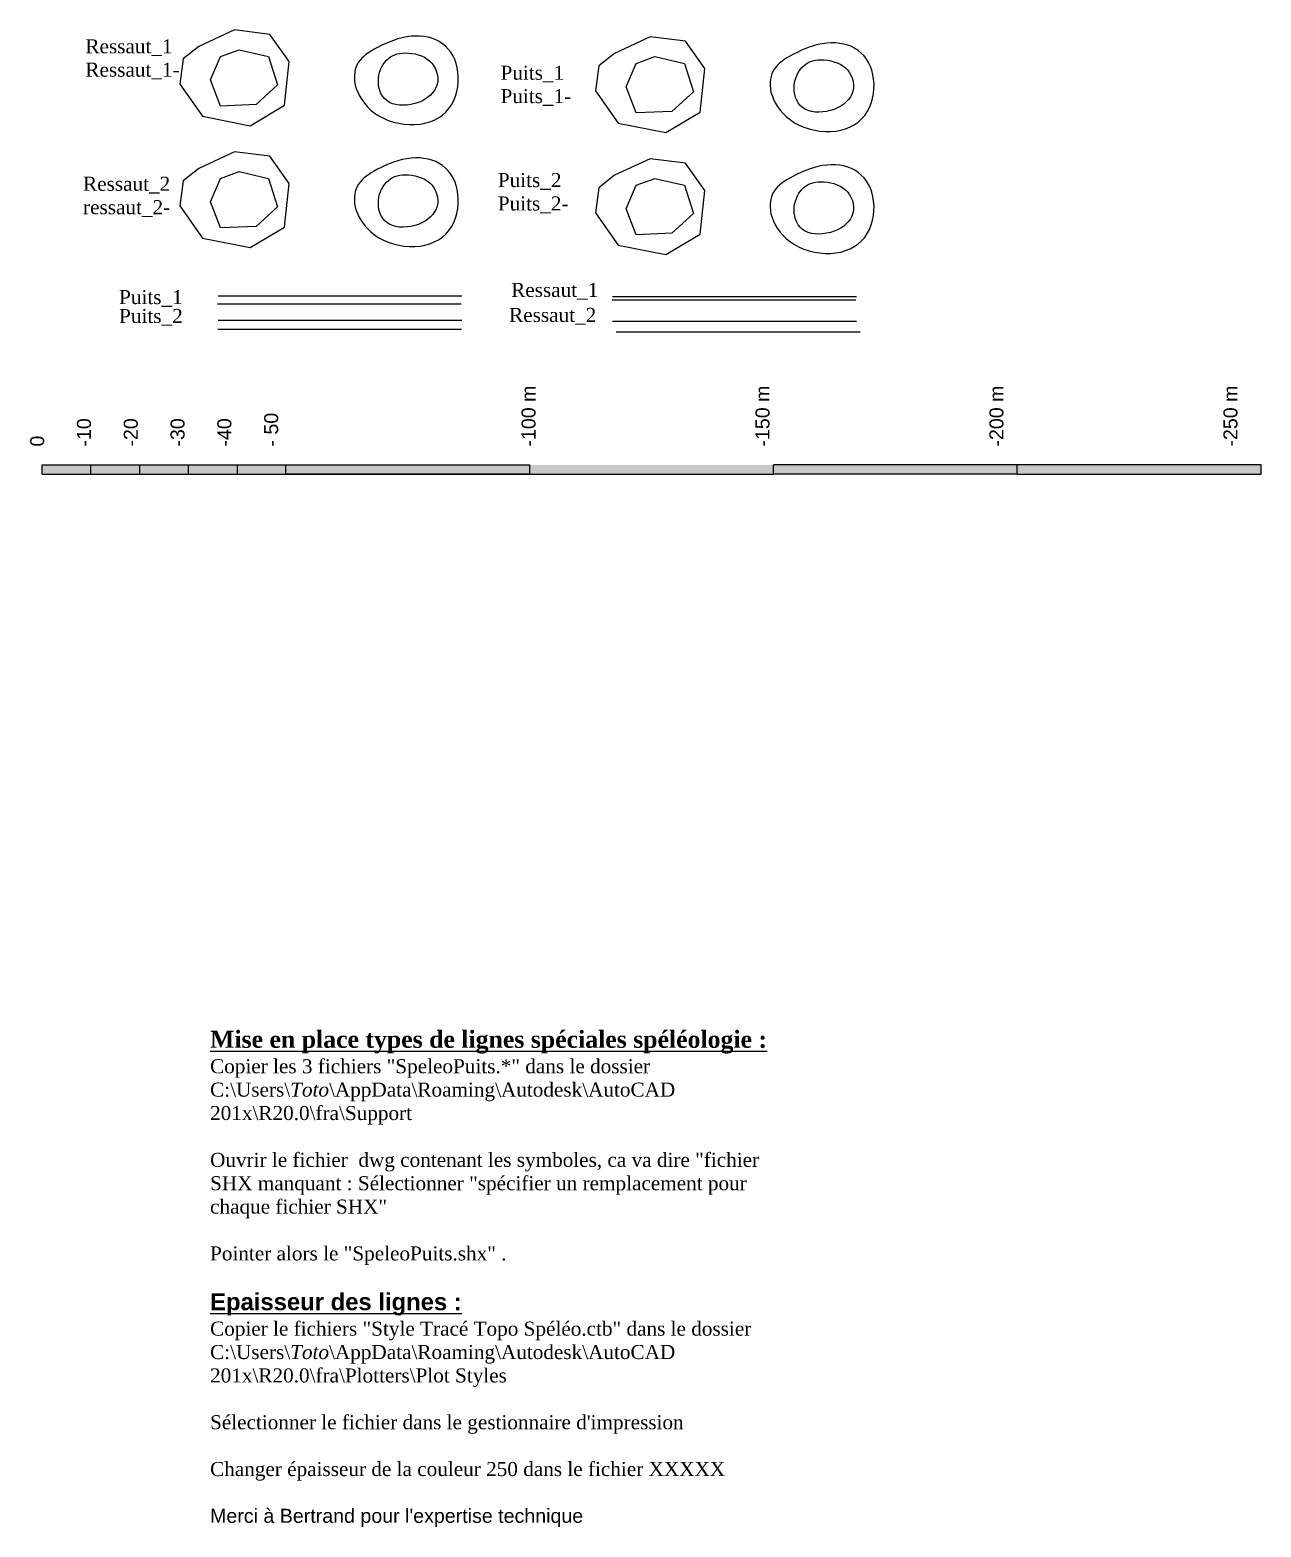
# Model space of a CAD drawing. Header units: metres. Extents: x -1178 to 131, y -250 to 398.
# Drawn here: x -664.3 to -411.8, y -191.2 to 115.8 of the extents above; entities that cross this region are included whole.
import ezdxf

# ---------------------------------------------------------------- set-up
doc = ezdxf.new("R2010")
doc.units = ezdxf.units.M
doc.header["$MEASUREMENT"] = 0
doc.layers.get('0').update_dxf_attribs({"color": 250})
doc.layers.add('Blocs - Echelle', color=250, linetype='Continuous')
doc.layers.add('Blocs - Puits', color=248, linetype='Continuous')
doc.styles.add('PUITS', font='WINGDNG3.TTF')
doc.linetypes.add('PUITS_1', pattern='A,0.5,[138,SpeleoPuits.shx,S=1,R=0,X=-0.25,Y=0],0.5', length=1)
doc.linetypes.add('PUITS_1-', pattern='A,0.5,[139,SpeleoPuits.shx,S=1,R=0,X=0,Y=0],0.5', length=1)
doc.linetypes.add('PUITS_2', pattern='A,0.6,["p",PUITS,S=1,R=0,X=-0.4,Y=0],0.6', length=1.2)
doc.linetypes.add('PUITS_2-', pattern='A,0.6,["q",PUITS,S=1,R=0,X=-0.4,Y=-1],0.6', length=1.2)
doc.linetypes.add('RESSAUT_1', pattern='A,0.5,[136,SpeleoPuits.shx,S=1,R=0,X=0,Y=0],0.5', length=1)
doc.linetypes.add('RESSAUT_1-', pattern='A,0.5,[137,SpeleoPuits.shx,S=1,R=0,X=0,Y=0],0.5', length=1)
doc.linetypes.add('RESSAUT_2', pattern='A,1,[136,SpeleoPuits.shx,S=1,R=0,X=0,Y=0],1', length=2)
doc.linetypes.add('RESSAUT_2-', pattern='A,1,[137,SpeleoPuits.shx,S=1,R=0,X=0,Y=0],1', length=2)

# ---------------------------------------------------------------- blocks, each defined once
blk = doc.blocks.new('Echelle')
h = blk.add_hatch(color=250)
h.dxf.hatch_style = 1
h.paths.add_polyline_path([(0, 1.875), (0, 0), (10, 0), (10, 1.875)])
h.paths.add_polyline_path([(30, 0), (30, 1.875), (20, 1.875), (20, 0)])
h.paths.add_polyline_path([(50, 0), (50, 1.875), (40, 1.875), (40, 0)])
at = {"true_color": 0x000000}
h = blk.add_hatch(color=18, dxfattribs=at)
h.dxf.hatch_style = 1
h.paths.add_polyline_path([(0, 1.875), (0, 0), (10, 0), (10, 1.875)])
h.paths.add_polyline_path([(30, 0), (30, 1.875), (20, 1.875), (20, 0)])
h.paths.add_polyline_path([(50, 0), (50, 1.875), (40, 1.875), (40, 0)])
at = {"true_color": 0xffffff}
h = blk.add_hatch(color=7, dxfattribs=at)
h.dxf.hatch_style = 1
h.paths.add_polyline_path([(20, 0), (20, 1.875), (10, 1.875), (10, 0)])
h.paths.add_polyline_path([(40, 0), (40, 1.875), (30, 1.875), (30, 0)])
h.paths.add_polyline_path([(100, 0), (100, 1.875), (50, 1.875), (50, 0)])
h = blk.add_hatch(color=7, dxfattribs=at)
h.dxf.hatch_style = 1
h.paths.add_polyline_path([(20, 0), (20, 1.875), (10, 1.875), (10, 0)])
h.paths.add_polyline_path([(40, 0), (40, 1.875), (30, 1.875), (30, 0)])
h.paths.add_polyline_path([(100, 0), (100, 1.875), (50, 1.875), (50, 0)])
h = blk.add_hatch(color=250)
h.dxf.hatch_style = 1
h.paths.add_polyline_path([(150, 0), (150, 1.875), (100, 1.875), (100, 0)])
at = {"true_color": 0x000000}
h = blk.add_hatch(color=18, dxfattribs=at)
h.dxf.hatch_style = 1
h.paths.add_polyline_path([(150, 0), (150, 1.875), (100, 1.875), (100, 0)])
at = {"true_color": 0xffffff}
h = blk.add_hatch(color=7, dxfattribs=at)
h.dxf.hatch_style = 1
h.paths.add_polyline_path([(200, 0), (200, 1.875), (150, 1.875), (150, 0)])
h = blk.add_hatch(color=250)
h.dxf.hatch_style = 1
h.paths.add_polyline_path([(250, 0), (250, 1.875), (200, 1.875), (200, 0)])
at = {"color": 250}
for p, q in [((0, 1.875), (100, 1.875)), ((0, 1.875), (100, 1.875)), ((100, 0), (150, 0)), ((100, 0), (150, 0)), ((150, 0), (150, 1.875)), ((250, 1.875), (150, 1.875)), ((150, 0), (150, 1.875)), ((200, 0), (250, 0)), ((250, 0), (250, 1.875))]:
    blk.add_line(p, q, dxfattribs=at)
at = {"layer": 'Blocs - Echelle', "color": 250}
for p, q in [((0, 0), (0, 1.875)), ((0, 0), (0, 1.875)), ((0, 0), (100, 0)), ((0, 0), (100, 0)), ((10, 0), (10, 1.875)), ((10, 0), (10, 1.875)), ((20, 1.875), (20, 0)), ((20, 1.875), (20, 0)), ((30, 0), (30, 1.875)), ((30, 0), (30, 1.875)), ((40, 1.875), (40, 0)), ((40, 1.875), (40, 0)), ((50, 0), (50, 1.875)), ((50, 0), (50, 1.875)), ((100, 0), (50, 0)), ((100, 0), (50, 0)), ((100, 0), (100, 1.875)), ((100, 0), (100, 1.875)), ((150, 0), (150, 1.875)), ((200, 0), (150, 0)), ((200, 0), (200, 1.875))]:
    blk.add_line(p, q, dxfattribs=at)
at = {"layer": 'Blocs - Echelle', "insert": (250, 5.652), "char_height": 2.87867, "width": 22.79575, "attachment_point": 7, "rotation": 90}
blk.add_mtext('{\\fArial|b0|i0|c0|p34;0 \\P\\P-10\\P     \\P-20\\P\\P-30\\P\\P-40\\P\\P- 50\\P\\P\\P\\P\\P\\P\\P\\P\\P\\P\\P-100 m\\P\\P\\P\\P\\P\\P\\P\\P\\P\\P-150 m\\P\\P\\P\\P\\P\\P\\P\\P\\P\\P-200 m\\P\\P\\P\\P\\P\\P\\P\\P\\P\\P-250 m\\P  }', dxfattribs=at)

msp = doc.modelspace()

# ---------------------------------------------------------------- linework, layer by layer
at = {"layer": 'Blocs - Puits', "linetype": 'PUITS_2'}
msp.add_line((-625.67, 56.26), (-575.67, 56.26), dxfattribs=at)
at = {"layer": 'Blocs - Puits', "linetype": 'PUITS_2-'}
msp.add_line((-625.73, 54.41), (-575.73, 54.41), dxfattribs=at)
at = {"layer": 'Blocs - Puits', "linetype": 'RESSAUT_1', "ltscale": 100, "flags": 128}
msp.add_lwpolyline([(-629.62, 112.41), (-632.87, 109.86), (-633.52, 104.71), (-628.87, 98.11), (-619.12, 96.16), (-612.07, 100.36), (-611.12, 109.31), (-615.07, 114.91), (-622.32, 115.81)], close=True, dxfattribs=at)
at = {"layer": 'Blocs - Puits', "linetype": 'RESSAUT_1', "flags": 128}
msp.add_lwpolyline([(-597.14, 108.73), (-597.36, 108.23), (-597.54, 107.69), (-597.67, 107.11), (-597.73, 106.5), (-597.74, 105.86), (-597.68, 105.19), (-597.55, 104.49), (-597.34, 103.77), (-597.05, 103.03), (-596.68, 102.27), (-596.22, 101.52), (-595.68, 100.78), (-595.06, 100.07), (-594.36, 99.39), (-593.58, 98.76), (-592.72, 98.19), (-591.79, 97.69), (-590.79, 97.27), (-589.73, 96.93), (-588.65, 96.66), (-587.55, 96.49), (-586.44, 96.4), (-585.34, 96.4), (-584.27, 96.49), (-583.25, 96.68), (-582.27, 96.96), (-581.34, 97.33), (-580.48, 97.79), (-579.69, 98.34), (-578.97, 98.96), (-578.34, 99.67), (-577.79, 100.46), (-577.34, 101.31), (-576.98, 102.23), (-576.71, 103.18), (-576.53, 104.17), (-576.43, 105.16), (-576.42, 106.15), (-576.49, 107.12), (-576.64, 108.06), (-576.87, 108.94), (-577.16, 109.77), (-577.53, 110.54), (-577.97, 111.25), (-578.47, 111.89), (-579.03, 112.47), (-579.65, 112.99), (-580.32, 113.43), (-581.05, 113.8), (-581.82, 114.1), (-582.63, 114.32), (-583.47, 114.48), (-584.34, 114.56), (-585.22, 114.57), (-586.12, 114.52), (-587.03, 114.4), (-587.94, 114.21), (-588.84, 113.96), (-589.73, 113.67), (-590.59, 113.34), (-591.42, 112.99), (-592.21, 112.61), (-592.96, 112.23), (-593.65, 111.86), (-594.28, 111.49), (-594.85, 111.13), (-595.36, 110.77), (-595.81, 110.4), (-596.21, 110.02), (-596.57, 109.62), (-596.88, 109.19)], close=True, dxfattribs=at)
at = {"layer": 'Blocs - Puits', "linetype": 'PUITS_1', "flags": 128}
for points in [[(-544.36, 111), (-547.61, 108.45), (-548.26, 103.3), (-543.61, 96.7), (-533.86, 94.75), (-526.81, 98.95), (-525.86, 107.9), (-529.81, 113.5), (-537.06, 114.4)], [(-511.88, 107.32), (-512.1, 106.82), (-512.28, 106.28), (-512.4, 105.7), (-512.47, 105.09), (-512.48, 104.45), (-512.42, 103.78), (-512.29, 103.08), (-512.08, 102.36), (-511.79, 101.62), (-511.41, 100.86), (-510.96, 100.11), (-510.42, 99.37), (-509.8, 98.65), (-509.1, 97.97), (-508.32, 97.35), (-507.46, 96.78), (-506.52, 96.28), (-505.52, 95.86), (-504.47, 95.51), (-503.39, 95.25), (-502.28, 95.07), (-501.17, 94.98), (-500.08, 94.98), (-499.01, 95.08), (-497.98, 95.26), (-497, 95.55), (-496.08, 95.92), (-495.22, 96.38), (-494.43, 96.92), (-493.71, 97.55), (-493.07, 98.26), (-492.53, 99.04), (-492.07, 99.9), (-491.71, 100.81), (-491.45, 101.77), (-491.26, 102.76), (-491.17, 103.75), (-491.16, 104.74), (-491.23, 105.71), (-491.38, 106.64), (-491.6, 107.53), (-491.9, 108.35), (-492.27, 109.12), (-492.71, 109.83), (-493.21, 110.48), (-493.77, 111.06), (-494.39, 111.58), (-495.06, 112.02), (-495.78, 112.39), (-496.55, 112.69), (-497.36, 112.91), (-498.2, 113.06), (-499.07, 113.15), (-499.96, 113.16), (-500.86, 113.11), (-501.77, 112.99), (-502.68, 112.8), (-503.58, 112.55), (-504.46, 112.26), (-505.33, 111.93), (-506.16, 111.57), (-506.95, 111.2), (-507.7, 110.82), (-508.39, 110.44), (-509.01, 110.08), (-509.58, 109.72), (-510.09, 109.36), (-510.55, 108.99), (-510.95, 108.61), (-511.3, 108.21), (-511.61, 107.78)]]:
    msp.add_lwpolyline(points, close=True, dxfattribs=at)
at = {"layer": 'Blocs - Puits', "linetype": 'RESSAUT_1-', "flags": 128}
for points in [[(-621.37, 111.76), (-615.32, 110.36), (-613.47, 104.56), (-617.87, 100.51), (-625.17, 100.21), (-627.27, 105.56), (-625.17, 110.36)], [(-582.27, 109.43), (-581.81, 108.95), (-581.42, 108.41), (-581.11, 107.83), (-580.87, 107.21), (-580.71, 106.57), (-580.64, 105.93), (-580.65, 105.28), (-580.77, 104.66), (-580.97, 104.05), (-581.27, 103.48), (-581.65, 102.95), (-582.11, 102.45), (-582.65, 102), (-583.24, 101.59), (-583.9, 101.24), (-584.61, 100.94), (-585.36, 100.7), (-586.14, 100.52), (-586.93, 100.4), (-587.73, 100.36), (-588.5, 100.39), (-589.24, 100.5), (-589.93, 100.68), (-590.56, 100.96), (-591.1, 101.31), (-591.57, 101.75), (-591.96, 102.25), (-592.28, 102.8), (-592.52, 103.39), (-592.69, 104), (-592.79, 104.64), (-592.82, 105.27), (-592.79, 105.9), (-592.7, 106.52), (-592.55, 107.11), (-592.35, 107.68), (-592.11, 108.22), (-591.82, 108.72), (-591.5, 109.18), (-591.14, 109.6), (-590.76, 109.96), (-590.35, 110.27), (-589.91, 110.53), (-589.44, 110.73), (-588.94, 110.9), (-588.41, 111.01), (-587.85, 111.08), (-587.25, 111.1), (-586.62, 111.07), (-585.96, 111.01), (-585.3, 110.89), (-584.64, 110.71), (-583.99, 110.49), (-583.38, 110.2), (-582.8, 109.85)]]:
    msp.add_lwpolyline(points, close=True, dxfattribs=at)
at = {"layer": 'Blocs - Puits', "linetype": 'PUITS_1-', "flags": 128}
for points in [[(-536.11, 110.35), (-530.06, 108.95), (-528.21, 103.15), (-532.61, 99.1), (-539.91, 98.8), (-542.01, 104.15), (-539.91, 108.95)], [(-497.01, 108.02), (-496.55, 107.54), (-496.16, 107), (-495.84, 106.41), (-495.6, 105.8), (-495.45, 105.16), (-495.37, 104.51), (-495.39, 103.87), (-495.5, 103.24), (-495.71, 102.64), (-496.01, 102.07), (-496.39, 101.54), (-496.85, 101.04), (-497.38, 100.59), (-497.98, 100.18), (-498.64, 99.83), (-499.34, 99.53), (-500.09, 99.28), (-500.88, 99.11), (-501.67, 98.99), (-502.46, 98.95), (-503.24, 98.98), (-503.98, 99.08), (-504.67, 99.27), (-505.29, 99.54), (-505.84, 99.9), (-506.31, 100.34), (-506.7, 100.83), (-507.01, 101.38), (-507.26, 101.97), (-507.43, 102.59), (-507.53, 103.22), (-507.56, 103.86), (-507.53, 104.49), (-507.44, 105.1), (-507.29, 105.7), (-507.09, 106.27), (-506.84, 106.81), (-506.55, 107.31), (-506.23, 107.77), (-505.88, 108.19), (-505.49, 108.55), (-505.08, 108.86), (-504.65, 109.11), (-504.18, 109.32), (-503.68, 109.48), (-503.15, 109.6), (-502.58, 109.66), (-501.99, 109.69), (-501.35, 109.66), (-500.7, 109.59), (-500.04, 109.47), (-499.38, 109.3), (-498.73, 109.07), (-498.11, 108.79), (-497.53, 108.43)]]:
    msp.add_lwpolyline(points, close=True, dxfattribs=at)
at = {"layer": 'Blocs - Puits', "linetype": 'RESSAUT_2', "flags": 128}
for points in [[(-629.62, 87.41), (-632.87, 84.86), (-633.52, 79.71), (-628.87, 73.11), (-619.12, 71.16), (-612.07, 75.36), (-611.12, 84.31), (-615.07, 89.91), (-622.32, 90.81)], [(-597.14, 83.73), (-597.36, 83.23), (-597.54, 82.69), (-597.67, 82.11), (-597.73, 81.5), (-597.74, 80.86), (-597.68, 80.19), (-597.55, 79.49), (-597.34, 78.77), (-597.05, 78.03), (-596.68, 77.27), (-596.22, 76.52), (-595.68, 75.78), (-595.06, 75.07), (-594.36, 74.39), (-593.58, 73.76), (-592.72, 73.19), (-591.79, 72.69), (-590.79, 72.27), (-589.73, 71.93), (-588.65, 71.66), (-587.55, 71.49), (-586.44, 71.4), (-585.34, 71.4), (-584.27, 71.49), (-583.25, 71.68), (-582.27, 71.96), (-581.34, 72.33), (-580.48, 72.79), (-579.69, 73.34), (-578.97, 73.96), (-578.34, 74.67), (-577.79, 75.46), (-577.34, 76.31), (-576.98, 77.23), (-576.71, 78.18), (-576.53, 79.17), (-576.43, 80.16), (-576.42, 81.15), (-576.49, 82.12), (-576.64, 83.06), (-576.87, 83.94), (-577.16, 84.77), (-577.53, 85.54), (-577.97, 86.25), (-578.47, 86.89), (-579.03, 87.47), (-579.65, 87.99), (-580.32, 88.43), (-581.05, 88.8), (-581.82, 89.1), (-582.63, 89.32), (-583.47, 89.48), (-584.34, 89.56), (-585.22, 89.57), (-586.12, 89.52), (-587.03, 89.4), (-587.94, 89.21), (-588.84, 88.96), (-589.73, 88.67), (-590.59, 88.34), (-591.42, 87.99), (-592.21, 87.61), (-592.96, 87.23), (-593.65, 86.86), (-594.28, 86.49), (-594.85, 86.13), (-595.36, 85.77), (-595.81, 85.4), (-596.21, 85.02), (-596.57, 84.62), (-596.88, 84.19)]]:
    msp.add_lwpolyline(points, close=True, dxfattribs=at)
at = {"layer": 'Blocs - Puits', "linetype": 'PUITS_2'}
msp.add_lwpolyline([(-544.36, 86), (-547.61, 83.45), (-548.26, 78.3), (-543.61, 71.7), (-533.86, 69.75), (-526.81, 73.95), (-525.86, 82.9), (-529.81, 88.5), (-537.06, 89.4)], close=True, dxfattribs=at)
at = {"layer": 'Blocs - Puits', "linetype": 'RESSAUT_2-', "flags": 128}
for points in [[(-621.37, 86.76), (-615.32, 85.36), (-613.47, 79.56), (-617.87, 75.51), (-625.17, 75.21), (-627.27, 80.56), (-625.17, 85.36)], [(-582.27, 84.43), (-581.81, 83.95), (-581.42, 83.41), (-581.11, 82.83), (-580.87, 82.21), (-580.71, 81.57), (-580.64, 80.93), (-580.65, 80.28), (-580.77, 79.66), (-580.97, 79.05), (-581.27, 78.48), (-581.65, 77.95), (-582.11, 77.45), (-582.65, 77), (-583.24, 76.59), (-583.9, 76.24), (-584.61, 75.94), (-585.36, 75.7), (-586.14, 75.52), (-586.93, 75.4), (-587.73, 75.36), (-588.5, 75.39), (-589.24, 75.5), (-589.93, 75.68), (-590.56, 75.96), (-591.1, 76.31), (-591.57, 76.75), (-591.96, 77.25), (-592.28, 77.8), (-592.52, 78.39), (-592.69, 79), (-592.79, 79.64), (-592.82, 80.27), (-592.79, 80.9), (-592.7, 81.52), (-592.55, 82.11), (-592.35, 82.68), (-592.11, 83.22), (-591.82, 83.72), (-591.5, 84.18), (-591.14, 84.6), (-590.76, 84.96), (-590.35, 85.27), (-589.91, 85.53), (-589.44, 85.73), (-588.94, 85.9), (-588.41, 86.01), (-587.85, 86.08), (-587.25, 86.1), (-586.62, 86.07), (-585.96, 86.01), (-585.3, 85.89), (-584.64, 85.71), (-583.99, 85.49), (-583.38, 85.2), (-582.8, 84.85)]]:
    msp.add_lwpolyline(points, close=True, dxfattribs=at)
at = {"layer": 'Blocs - Puits', "linetype": 'PUITS_2', "flags": 128}
msp.add_lwpolyline([(-511.88, 82.32), (-512.1, 81.82), (-512.28, 81.28), (-512.4, 80.7), (-512.47, 80.09), (-512.48, 79.45), (-512.42, 78.78), (-512.29, 78.08), (-512.08, 77.36), (-511.79, 76.62), (-511.41, 75.86), (-510.96, 75.11), (-510.42, 74.37), (-509.8, 73.65), (-509.1, 72.97), (-508.32, 72.35), (-507.46, 71.78), (-506.52, 71.28), (-505.52, 70.86), (-504.47, 70.51), (-503.39, 70.25), (-502.28, 70.07), (-501.17, 69.98), (-500.08, 69.98), (-499.01, 70.08), (-497.98, 70.26), (-497, 70.55), (-496.08, 70.92), (-495.22, 71.38), (-494.43, 71.92), (-493.71, 72.55), (-493.07, 73.26), (-492.53, 74.04), (-492.07, 74.9), (-491.71, 75.81), (-491.45, 76.77), (-491.26, 77.76), (-491.17, 78.75), (-491.16, 79.74), (-491.23, 80.71), (-491.38, 81.64), (-491.6, 82.53), (-491.9, 83.35), (-492.27, 84.12), (-492.71, 84.83), (-493.21, 85.48), (-493.77, 86.06), (-494.39, 86.58), (-495.06, 87.02), (-495.78, 87.39), (-496.55, 87.69), (-497.36, 87.91), (-498.2, 88.06), (-499.07, 88.15), (-499.96, 88.16), (-500.86, 88.11), (-501.77, 87.99), (-502.68, 87.8), (-503.58, 87.55), (-504.46, 87.26), (-505.33, 86.93), (-506.16, 86.57), (-506.95, 86.2), (-507.7, 85.82), (-508.39, 85.44), (-509.01, 85.08), (-509.58, 84.72), (-510.09, 84.36), (-510.55, 83.99), (-510.95, 83.61), (-511.3, 83.21), (-511.61, 82.78)], close=True, dxfattribs=at)
at = {"layer": 'Blocs - Puits', "linetype": 'PUITS_2-'}
msp.add_lwpolyline([(-536.11, 85.35), (-530.06, 83.95), (-528.21, 78.15), (-532.61, 74.1), (-539.91, 73.8), (-542.01, 79.15), (-539.91, 83.95)], close=True, dxfattribs=at)
at = {"layer": 'Blocs - Puits', "linetype": 'PUITS_2-', "flags": 128}
msp.add_lwpolyline([(-497.01, 83.02), (-496.55, 82.54), (-496.16, 82), (-495.84, 81.41), (-495.6, 80.8), (-495.45, 80.16), (-495.37, 79.51), (-495.39, 78.87), (-495.5, 78.24), (-495.71, 77.64), (-496.01, 77.07), (-496.39, 76.54), (-496.85, 76.04), (-497.38, 75.59), (-497.98, 75.18), (-498.64, 74.83), (-499.34, 74.53), (-500.09, 74.28), (-500.88, 74.11), (-501.67, 73.99), (-502.46, 73.95), (-503.24, 73.98), (-503.98, 74.08), (-504.67, 74.27), (-505.29, 74.54), (-505.84, 74.9), (-506.31, 75.34), (-506.7, 75.83), (-507.01, 76.38), (-507.26, 76.97), (-507.43, 77.59), (-507.53, 78.22), (-507.56, 78.86), (-507.53, 79.49), (-507.44, 80.1), (-507.29, 80.7), (-507.09, 81.27), (-506.84, 81.81), (-506.55, 82.31), (-506.23, 82.77), (-505.88, 83.19), (-505.49, 83.55), (-505.08, 83.86), (-504.65, 84.11), (-504.18, 84.32), (-503.68, 84.48), (-503.15, 84.6), (-502.58, 84.66), (-501.99, 84.69), (-501.35, 84.66), (-500.7, 84.59), (-500.04, 84.47), (-499.38, 84.3), (-498.73, 84.07), (-498.11, 83.79), (-497.53, 83.43)], close=True, dxfattribs=at)
at = {"layer": 'Blocs - Puits', "linetype": 'PUITS_1-'}
msp.add_lwpolyline([(-625.82, 59.67), (-575.82, 59.67)], dxfattribs=at)
at = {"layer": 'Blocs - Puits', "linetype": 'PUITS_1'}
msp.add_lwpolyline([(-625.67, 61.26), (-575.67, 61.26)], dxfattribs=at)
at = {"layer": 'Blocs - Puits', "linetype": 'RESSAUT_1-'}
msp.add_lwpolyline([(-544.89, 60.45), (-494.89, 60.45)], dxfattribs=at)
at = {"layer": 'Blocs - Puits', "linetype": 'RESSAUT_1'}
msp.add_lwpolyline([(-544.76, 61.11), (-494.76, 61.11)], dxfattribs=at)
at = {"layer": 'Blocs - Puits', "linetype": 'RESSAUT_2-', "ltscale": 0.001}
msp.add_lwpolyline([(-544.76, 56.11), (-494.76, 56.11)], dxfattribs=at)
at = {"layer": 'Blocs - Puits', "linetype": 'RESSAUT_2-'}
msp.add_lwpolyline([(-544.01, 53.92), (-494.01, 53.92)], dxfattribs=at)

# ---------------------------------------------------------------- block references
at = {"layer": 'Blocs - Echelle'}
msp.add_blockref('Echelle', (-661.78, 24.71), dxfattribs=at)

# ---------------------------------------------------------------- texts
at = {"layer": 'Blocs - Echelle', "linetype": 'Continuous', "char_height": 2.8787, "attachment_point": 7}
for s, insert in [('{\\fTimes New Roman|b0|i0|c0|p18;Ressaut_1\\PRessaut_1-}', (-652.9, 105.66)), ('{\\fTimes New Roman|b0|i0|c0|p18;Puits_1\\PPuits_1-}', (-567.76, 100.24)), ('{\\fTimes New Roman|b0|i0|c0|p18;Puits_2\\PPuits_2-}', (-568.31, 78.22)), ('{\\fTimes New Roman|b0|i0|c0|p18;Ressaut_2\\Pressaut_2-}', (-653.38, 77.46)), ('{\\fTimes New Roman|b0|i0|c0|p18;Puits_1}', (-645.99, 59.02)), ('{\\fTimes New Roman|b0|i0|c0|p18;Ressaut_1}', (-565.58, 60.49)), ('{\\fTimes New Roman|b0|i0|c0|p18;Puits_2}', (-645.99, 55.15)), ('{\\fTimes New Roman|b0|i0|c0|p18;Ressaut_2}', (-566, 55.36))]:
    msp.add_mtext(s, dxfattribs=dict(at, insert=insert))
at = {"layer": 'Blocs - Echelle', "linetype": 'Continuous', "insert": (-627.33, -200.84), "char_height": 2.87867, "width": 116.5118, "attachment_point": 7}
msp.add_mtext('{\\fTimes New Roman|b1|i0|c0|p18;\\H1.2158x;\\LMise en place types de lignes spéciales spéléologie :\\H0.82248x;\\P\\fTimes New Roman|b0|i0|c0|p18;\\lCopier les 3 fichiers "SpeleoPuits.*" dans le dossier C:\\\\Users\\\\\\fTimes New Roman|b0|i1|c0|p18;Toto\\fTimes New Roman|b0|i0|c0|p18;\\\\AppData\\\\Roaming\\\\Autodesk\\\\AutoCAD 201x\\\\R20.0\\\\fra\\\\Support\\P\\POuvrir le fichier  dwg contenant les symboles, ca va dire "fichier SHX manquant : Sélectionner "spécifier un remplacement pour chaque fichier SHX"\\P\\PPointer alors le "SpeleoPuits.shx" .\\f@Arial Unicode MS|b0|i0|c0|p34;\\P\\L\\P\\f@Arial Unicode MS|b1|i0|c0|p34;\\H1.2158x;Epaisseur des lignes :\\l\\P\\fTimes New Roman|b0|i0|c0|p18;\\H0.8225x;Copier le fichiers "Style Tracé Topo Spéléo.ctb" dans le dossier C:\\\\Users\\\\\\fTimes New Roman|b0|i1|c0|p18;Toto\\fTimes New Roman|b0|i0|c0|p18;\\\\AppData\\\\Roaming\\\\Autodesk\\\\AutoCAD 201x\\\\R20.0\\\\fra\\\\Plotters\\\\Plot Styles\\f@Arial Unicode MS|b0|i0|c0|p34;\\H0.99997x;\\P\\fTimes New Roman|b0|i0|c0|p18;\\H1x;\\PSélectionner le fichier dans le gestionnaire d\'impression\\P\\PChanger épaisseur de la couleur 250 dans le fichier XXXXX\\f@Arial Unicode MS|b0|i0|c0|p34;\\H0.99997x;\\P\\PMerci à Bertrand pour l\'expertise technique \\P\\P^I}', dxfattribs=at)

doc.saveas('drawing.dxf')
